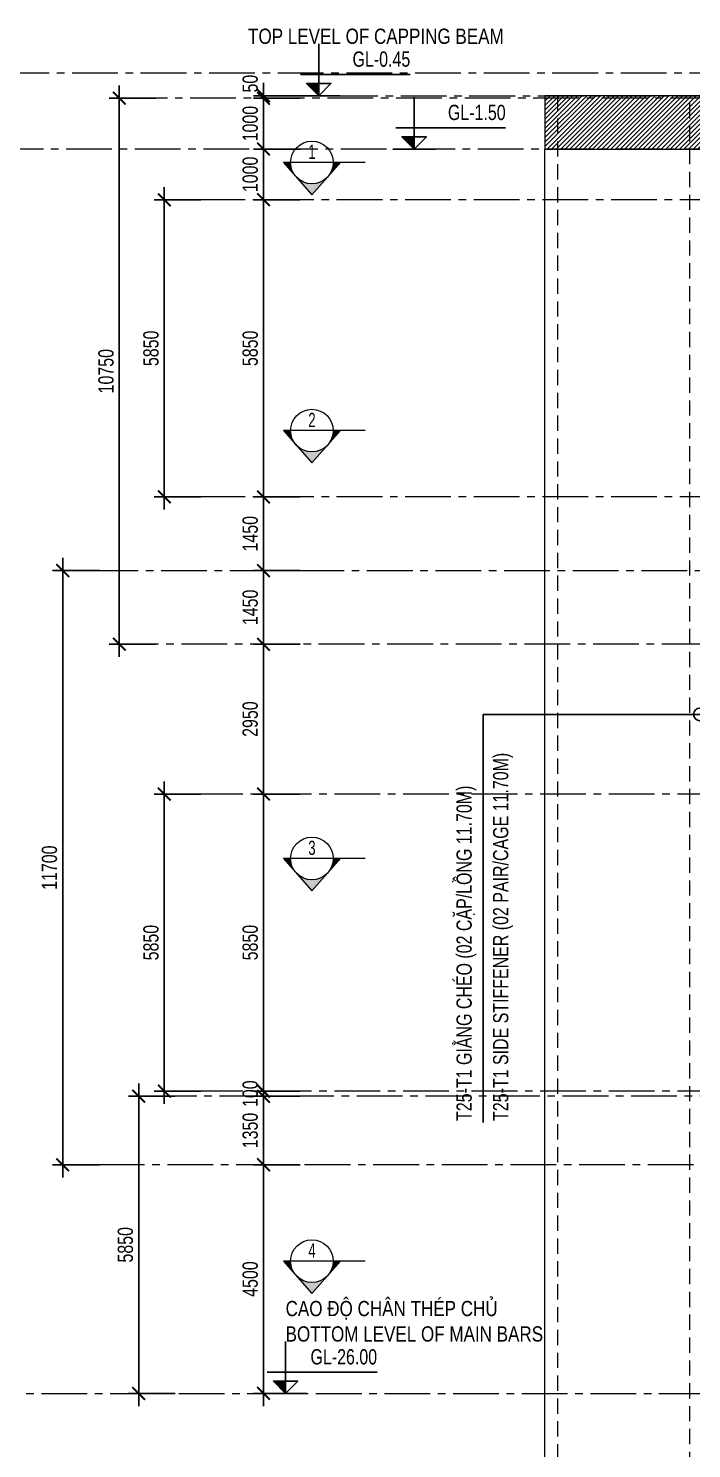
# Model space of a CAD drawing. Header units: millimetres. Extents: x 2746337 to 7547699, y -363432 to 15720.
# Drawn here: x 3620152 to 3633200, y -26997 to 964 of the extents above; entities that cross this region are included whole.
import ezdxf
from ezdxf.enums import TextEntityAlignment as Align

# ---------------------------------------------------------------- set-up
doc = ezdxf.new("R2010")
doc.units = ezdxf.units.MM
doc.header["$LTSCALE"] = 1200
doc.header["$PDMODE"] = 3
doc.linetypes.add('CENTER2', pattern=[1.125, 0.75, -0.125, 0.125, -0.125])
doc.linetypes.add('HIDDEN', pattern=[0.375, 0.25, -0.125])
for name, color, linetype, lineweight in [('1', 9, 'Continuous', 13), ('BOUND', 3, 'Continuous', 20), ('ENOTE', 2, 'Continuous', 15), ('Grid line', 160, 'CENTER2', 5), ('HIDE', 8, 'HIDDEN', 13), ('K-THUOC', 1, 'Continuous', 18), ('LEADER', 8, 'Continuous', 9), ('TEXTVN', 2, 'Continuous', 20)]:
    doc.layers.add(name, color=color, linetype=linetype, lineweight=lineweight)
for name, color, linetype in [('CDC.02.DIM', 1, 'Continuous'), ('CDC.06.TEXT', 2, 'Continuous'), ('CDC.10.HATCH', 251, 'Continuous')]:
    doc.layers.add(name, color=color, linetype=linetype)
doc.styles.add('DB_Arial', font='arial.ttf', dxfattribs={"width": 0.8})
doc.styles.add('SMTEXT', font='arial.ttf', dxfattribs={"width": 0.75})
doc.styles.add('TEXTVN', font='VHELVCN.TTF', dxfattribs={"width": 0.8})
doc.dimstyles.new('BSV1-100', dxfattribs={"dimtxt": 300, "dimasz": 250, "dimexe": 200, "dimexo": 0, "dimgap": 108, "dimtad": 1, "dimdec": 0, "dimdsep": 46, "dimtxsty": 'SMTEXT', "dimblk": 'ARCHTICK', "dimcen": 100, "dimdle": 250, "dimclrd": 256, "dimclre": 256, "dimclrt": 1, "dimadec": 0, "dimazin": 0, "dimtfac": 1, "dimtdec": 0, "dimtix": 1, "dimtmove": 2, "dimatfit": 3, "dimfxl": 720, "dimfxlon": 1, "dimtolj": 1, "dimtzin": 0, "dimarcsym": 0})
doc.dimstyles.new('BSV25', dxfattribs={"dimtxt": 300, "dimasz": 250, "dimexe": 200, "dimexo": 0, "dimgap": 108, "dimtad": 1, "dimdec": 0, "dimlfac": 0.25, "dimdsep": 46, "dimtxsty": 'SMTEXT', "dimblk": 'ARCHTICK', "dimcen": 100, "dimdle": 250, "dimclrd": 256, "dimclre": 256, "dimclrt": 2, "dimadec": 0, "dimazin": 0, "dimtfac": 1, "dimtdec": 0, "dimtix": 1, "dimtmove": 2, "dimatfit": 3, "dimfxl": 800, "dimfxlon": 1, "dimtolj": 1, "dimtzin": 0, "dimarcsym": 0})

# ---------------------------------------------------------------- blocks, each defined once
blk = doc.blocks.new('_ArchTick')
at = {"color": 0, "linetype": 'ByBlock', "const_width": 0.15}
blk.add_lwpolyline([(-0.5, -0.5), (0.5, 0.5)], dxfattribs=at)
blk = doc.blocks.new('SIGSEC')
at = {"layer": '1', "lineweight": 9}
h = blk.add_hatch(color=256, dxfattribs=at)
h.dxf.hatch_style = 1
h.paths.add_polyline_path([(-420, 0), (-560, 0), (-315, -278, -0.182676)])
h = blk.add_hatch(color=256, dxfattribs=at)
h.dxf.hatch_style = 1
h.paths.add_polyline_path([(560, 0), (420, 0, -0.182676), (315, -278)])
h = blk.add_hatch(color=256, dxfattribs=at)
h.dxf.hatch_style = 1
h.paths.add_polyline_path([(315, -278, -0.451416), (-315, -278), (0, -635)])
at = {"layer": '1', "lineweight": 9, "elevation": 0}
blk.add_lwpolyline([(1050, 0), (-560, 0), (0, -635), (560, 0)], dxfattribs=at)
at = {"layer": '1', "lineweight": 9}
blk.add_circle((0, 0), 420, dxfattribs=at)
at = {"layer": 'BOUND', "lineweight": 9, "style": 'TEXTVN', "width": 0.8}
blk.add_attdef('SEC', text='', height=280, dxfattribs=at).set_placement((0, 210, 0), align=Align.MIDDLE_CENTER)
blk = doc.blocks.new('*D2488')
at = {"layer": 'Defpoints', "color": 0, "transparency": 16777216}
for p in [(3589653, 90), (3589091, -4760), (3624204, -4760)]:
    blk.add_point(p, dxfattribs=at)
at = {"layer": 'K-THUOC', "lineweight": -2, "transparency": 16777216}
for p, q in [((3589091, 340), (3589091, -5010)), ((3589653, 90), (3588891, 90)), ((3589811, -4760), (3588891, -4760))]:
    blk.add_line(p, q, dxfattribs=at)
at = {"layer": 'K-THUOC', "lineweight": -2, "transparency": 16777216, "xscale": 250, "yscale": 250, "zscale": 250}
for p, rotation in [((3589091, 90), 90), ((3589091, -4760), 270)]:
    blk.add_blockref('_ArchTick', p, dxfattribs=dict(at, rotation=rotation))
at = {"layer": 'K-THUOC', "color": 1, "transparency": 16777216, "insert": (3588830, -2335), "char_height": 300, "attachment_point": 5, "rotation": 90, "style": 'SMTEXT'}
blk.add_mtext('\\A1;4850', dxfattribs=at)
blk = doc.blocks.new('*D2489')
at = {"layer": 'Defpoints', "color": 0, "transparency": 16777216}
for p in [(3624204, -4760), (3589091, -9260), (3624204, -9260)]:
    blk.add_point(p, dxfattribs=at)
at = {"layer": 'K-THUOC', "lineweight": -2, "transparency": 16777216}
for p, q in [((3589091, -4510), (3589091, -9510)), ((3589811, -4760), (3588891, -4760)), ((3589811, -9260), (3588891, -9260))]:
    blk.add_line(p, q, dxfattribs=at)
at = {"layer": 'K-THUOC', "lineweight": -2, "transparency": 16777216, "xscale": 250, "yscale": 250, "zscale": 250}
for p, rotation in [((3589091, -4760), 90), ((3589091, -9260), 270)]:
    blk.add_blockref('_ArchTick', p, dxfattribs=dict(at, rotation=rotation))
at = {"layer": 'K-THUOC', "color": 1, "transparency": 16777216, "insert": (3588830, -7010), "char_height": 300, "attachment_point": 5, "rotation": 90, "style": 'SMTEXT'}
blk.add_mtext('\\A1;4500', dxfattribs=at)
blk = doc.blocks.new('*D2490')
at = {"layer": 'Defpoints', "color": 0, "transparency": 16777216}
for p in [(3624204, -9260), (3589091, -13060), (3624204, -13060)]:
    blk.add_point(p, dxfattribs=at)
at = {"layer": 'K-THUOC', "lineweight": -2, "transparency": 16777216}
for p, q in [((3589091, -9010), (3589091, -13310)), ((3589811, -9260), (3588891, -9260)), ((3589811, -13060), (3588891, -13060))]:
    blk.add_line(p, q, dxfattribs=at)
at = {"layer": 'K-THUOC', "lineweight": -2, "transparency": 16777216, "xscale": 250, "yscale": 250, "zscale": 250}
for p, rotation in [((3589091, -9260), 90), ((3589091, -13060), 270)]:
    blk.add_blockref('_ArchTick', p, dxfattribs=dict(at, rotation=rotation))
at = {"layer": 'K-THUOC', "color": 1, "transparency": 16777216, "insert": (3588830, -11160), "char_height": 300, "attachment_point": 5, "rotation": 90, "style": 'SMTEXT'}
blk.add_mtext('\\A1;3800', dxfattribs=at)
blk = doc.blocks.new('*D2507')
at = {"layer": 'Defpoints', "color": 0, "transparency": 16777216}
for p in [(3624777, -410), (3630083, -410), (3630083, -1410)]:
    blk.add_point(p, dxfattribs=at)
at = {"layer": 'K-THUOC', "lineweight": -2, "transparency": 16777216}
for p, q in [((3624777, -1660), (3624777, -160)), ((3625497, -410), (3624577, -410)), ((3625497, -1410), (3624577, -1410))]:
    blk.add_line(p, q, dxfattribs=at)
at = {"layer": 'K-THUOC', "lineweight": -2, "transparency": 16777216, "xscale": 250, "yscale": 250, "zscale": 250}
for p, rotation in [((3624777, -410), 90), ((3624777, -1410), 270)]:
    blk.add_blockref('_ArchTick', p, dxfattribs=dict(at, rotation=rotation))
at = {"layer": 'K-THUOC', "color": 1, "transparency": 16777216, "insert": (3624516, -910), "char_height": 300, "attachment_point": 5, "rotation": 90, "style": 'SMTEXT'}
blk.add_mtext('\\A1;1000', dxfattribs=at)
blk = doc.blocks.new('*D2508')
at = {"layer": 'Defpoints', "color": 0, "transparency": 16777216}
for p in [(3630083, -2410), (3624777, -8260), (3630083, -8260)]:
    blk.add_point(p, dxfattribs=at)
at = {"layer": 'K-THUOC', "lineweight": -2, "transparency": 16777216}
for p, q in [((3624777, -2160), (3624777, -8510)), ((3625497, -2410), (3624577, -2410)), ((3625497, -8260), (3624577, -8260))]:
    blk.add_line(p, q, dxfattribs=at)
at = {"layer": 'K-THUOC', "lineweight": -2, "transparency": 16777216, "xscale": 250, "yscale": 250, "zscale": 250}
for p, rotation in [((3624777, -2410), 90), ((3624777, -8260), 270)]:
    blk.add_blockref('_ArchTick', p, dxfattribs=dict(at, rotation=rotation))
at = {"layer": 'K-THUOC', "color": 1, "transparency": 16777216, "insert": (3624516, -5335), "char_height": 300, "attachment_point": 5, "rotation": 90, "style": 'SMTEXT'}
blk.add_mtext('\\A1;5850', dxfattribs=at)
blk = doc.blocks.new('*D2509')
at = {"layer": 'Defpoints', "color": 0, "transparency": 16777216}
for p in [(3630083, -8260), (3624777, -9710), (3630083, -9710)]:
    blk.add_point(p, dxfattribs=at)
at = {"layer": 'K-THUOC', "lineweight": -2, "transparency": 16777216}
for p, q in [((3624777, -8010), (3624777, -9960)), ((3625497, -8260), (3624577, -8260)), ((3625497, -9710), (3624577, -9710))]:
    blk.add_line(p, q, dxfattribs=at)
at = {"layer": 'K-THUOC', "lineweight": -2, "transparency": 16777216, "xscale": 250, "yscale": 250, "zscale": 250}
for p, rotation in [((3624777, -8260), 90), ((3624777, -9710), 270)]:
    blk.add_blockref('_ArchTick', p, dxfattribs=dict(at, rotation=rotation))
at = {"layer": 'K-THUOC', "color": 1, "transparency": 16777216, "insert": (3624516, -8985), "char_height": 300, "attachment_point": 5, "rotation": 90, "style": 'SMTEXT'}
blk.add_mtext('\\A1;1450', dxfattribs=at)
blk = doc.blocks.new('*D2510')
at = {"layer": 'Defpoints', "color": 0, "transparency": 16777216}
for p in [(3630083, -11160), (3624777, -14110), (3630083, -14110)]:
    blk.add_point(p, dxfattribs=at)
at = {"layer": 'K-THUOC', "lineweight": -2, "transparency": 16777216}
for p, q in [((3625497, -11160), (3624577, -11160)), ((3624777, -10910), (3624777, -14360)), ((3625497, -14110), (3624577, -14110))]:
    blk.add_line(p, q, dxfattribs=at)
at = {"layer": 'K-THUOC', "lineweight": -2, "transparency": 16777216, "xscale": 250, "yscale": 250, "zscale": 250}
for p, rotation in [((3624777, -11160), 90), ((3624777, -14110), 270)]:
    blk.add_blockref('_ArchTick', p, dxfattribs=dict(at, rotation=rotation))
at = {"layer": 'K-THUOC', "color": 1, "transparency": 16777216, "insert": (3624516, -12635), "char_height": 300, "attachment_point": 5, "rotation": 90, "style": 'SMTEXT'}
blk.add_mtext('\\A1;2950', dxfattribs=at)
blk = doc.blocks.new('*D2511')
at = {"layer": 'Defpoints', "color": 0, "transparency": 16777216}
for p in [(3630083, -20060), (3624777, -21410), (3630083, -21410)]:
    blk.add_point(p, dxfattribs=at)
at = {"layer": 'K-THUOC', "lineweight": -2, "transparency": 16777216}
for p, q in [((3624777, -19810), (3624777, -21660)), ((3625497, -20060), (3624577, -20060)), ((3625497, -21410), (3624577, -21410))]:
    blk.add_line(p, q, dxfattribs=at)
at = {"layer": 'K-THUOC', "lineweight": -2, "transparency": 16777216, "xscale": 250, "yscale": 250, "zscale": 250}
for p, rotation in [((3624777, -20060), 90), ((3624777, -21410), 270)]:
    blk.add_blockref('_ArchTick', p, dxfattribs=dict(at, rotation=rotation))
at = {"layer": 'K-THUOC', "color": 1, "transparency": 16777216, "insert": (3624516, -20735), "char_height": 300, "attachment_point": 5, "rotation": 90, "style": 'SMTEXT'}
blk.add_mtext('\\A1;1350', dxfattribs=at)
blk = doc.blocks.new('*D2512')
at = {"layer": 'Defpoints', "color": 0, "transparency": 16777216}
for p in [(3630083, -21410), (3624777, -25910), (3630083, -25910)]:
    blk.add_point(p, dxfattribs=at)
at = {"layer": 'K-THUOC', "lineweight": -2, "transparency": 16777216}
for p, q in [((3624777, -21160), (3624777, -26160)), ((3625497, -21410), (3624577, -21410)), ((3625497, -25910), (3624577, -25910))]:
    blk.add_line(p, q, dxfattribs=at)
at = {"layer": 'K-THUOC', "lineweight": -2, "transparency": 16777216, "xscale": 250, "yscale": 250, "zscale": 250}
for p, rotation in [((3624777, -21410), 90), ((3624777, -25910), 270)]:
    blk.add_blockref('_ArchTick', p, dxfattribs=dict(at, rotation=rotation))
at = {"layer": 'K-THUOC', "color": 1, "transparency": 16777216, "insert": (3624516, -23660), "char_height": 300, "attachment_point": 5, "rotation": 90, "style": 'SMTEXT'}
blk.add_mtext('\\A1;4500', dxfattribs=at)
blk = doc.blocks.new('*D2513')
at = {"layer": 'Defpoints', "color": 0, "transparency": 16777216}
for p in [(3622321, -20060), (3630814, -20060), (3630814, -25910)]:
    blk.add_point(p, dxfattribs=at)
at = {"layer": 'K-THUOC', "lineweight": -2, "transparency": 16777216}
for p, q in [((3622321, -26160), (3622321, -19810)), ((3623041, -20060), (3622121, -20060)), ((3623041, -25910), (3622121, -25910))]:
    blk.add_line(p, q, dxfattribs=at)
at = {"layer": 'K-THUOC', "lineweight": -2, "transparency": 16777216, "xscale": 250, "yscale": 250, "zscale": 250}
for p, rotation in [((3622321, -20060), 90), ((3622321, -25910), 270)]:
    blk.add_blockref('_ArchTick', p, dxfattribs=dict(at, rotation=rotation))
at = {"layer": 'K-THUOC', "color": 1, "transparency": 16777216, "insert": (3622060, -22985), "char_height": 300, "attachment_point": 5, "rotation": 90, "style": 'SMTEXT'}
blk.add_mtext('\\A1;5850', dxfattribs=at)
blk = doc.blocks.new('*D2514')
at = {"layer": 'Defpoints', "color": 0, "transparency": 16777216}
for p in [(3620827, -9710), (3629498, -9710), (3629498, -21410)]:
    blk.add_point(p, dxfattribs=at)
at = {"layer": 'K-THUOC', "lineweight": -2, "transparency": 16777216}
for p, q in [((3620827, -21660), (3620827, -9460)), ((3621547, -9710), (3620627, -9710)), ((3621547, -21410), (3620627, -21410))]:
    blk.add_line(p, q, dxfattribs=at)
at = {"layer": 'K-THUOC', "lineweight": -2, "transparency": 16777216, "xscale": 250, "yscale": 250, "zscale": 250}
for p, rotation in [((3620827, -9710), 90), ((3620827, -21410), 270)]:
    blk.add_blockref('_ArchTick', p, dxfattribs=dict(at, rotation=rotation))
at = {"layer": 'K-THUOC', "color": 1, "transparency": 16777216, "insert": (3620566, -15560), "char_height": 300, "attachment_point": 5, "rotation": 90, "style": 'SMTEXT'}
blk.add_mtext('\\A1;11700', dxfattribs=at)
blk = doc.blocks.new('*D2515')
at = {"layer": 'Defpoints', "color": 0, "transparency": 16777216}
for p in [(3621940, -410), (3630433, -410), (3630433, -11160)]:
    blk.add_point(p, dxfattribs=at)
at = {"layer": 'K-THUOC', "lineweight": -2, "transparency": 16777216}
for p, q in [((3621940, -11410), (3621940, -160)), ((3622660, -410), (3621740, -410)), ((3622660, -11160), (3621740, -11160))]:
    blk.add_line(p, q, dxfattribs=at)
at = {"layer": 'K-THUOC', "lineweight": -2, "transparency": 16777216, "xscale": 250, "yscale": 250, "zscale": 250}
for p, rotation in [((3621940, -410), 90), ((3621940, -11160), 270)]:
    blk.add_blockref('_ArchTick', p, dxfattribs=dict(at, rotation=rotation))
at = {"layer": 'K-THUOC', "color": 1, "transparency": 16777216, "insert": (3621679, -5785), "char_height": 300, "attachment_point": 5, "rotation": 90, "style": 'SMTEXT'}
blk.add_mtext('\\A1;10750', dxfattribs=at)
blk = doc.blocks.new('*D2516')
at = {"layer": 'Defpoints', "color": 0, "transparency": 16777216}
for p in [(3630683, -2410), (3622825, -8260), (3630683, -8260)]:
    blk.add_point(p, dxfattribs=at)
at = {"layer": 'K-THUOC', "lineweight": -2, "transparency": 16777216}
for p, q in [((3622825, -2160), (3622825, -8510)), ((3623545, -2410), (3622625, -2410)), ((3623545, -8260), (3622625, -8260))]:
    blk.add_line(p, q, dxfattribs=at)
at = {"layer": 'K-THUOC', "lineweight": -2, "transparency": 16777216, "xscale": 250, "yscale": 250, "zscale": 250}
for p, rotation in [((3622825, -2410), 90), ((3622825, -8260), 270)]:
    blk.add_blockref('_ArchTick', p, dxfattribs=dict(at, rotation=rotation))
at = {"layer": 'K-THUOC', "color": 1, "transparency": 16777216, "insert": (3622564, -5335), "char_height": 300, "attachment_point": 5, "rotation": 90, "style": 'SMTEXT'}
blk.add_mtext('\\A1;5850', dxfattribs=at)
blk = doc.blocks.new('*D2517')
at = {"layer": 'Defpoints', "color": 0, "transparency": 16777216}
for p in [(3630883, -14110), (3622825, -19960), (3630683, -19960)]:
    blk.add_point(p, dxfattribs=at)
at = {"layer": 'K-THUOC', "lineweight": -2, "transparency": 16777216}
for p, q in [((3622825, -13860), (3622825, -20210)), ((3623545, -14110), (3622625, -14110)), ((3623545, -19960), (3622625, -19960))]:
    blk.add_line(p, q, dxfattribs=at)
at = {"layer": 'K-THUOC', "lineweight": -2, "transparency": 16777216, "xscale": 250, "yscale": 250, "zscale": 250}
for p, rotation in [((3622825, -14110), 90), ((3622825, -19960), 270)]:
    blk.add_blockref('_ArchTick', p, dxfattribs=dict(at, rotation=rotation))
at = {"layer": 'K-THUOC', "color": 1, "transparency": 16777216, "insert": (3622564, -17035), "char_height": 300, "attachment_point": 5, "rotation": 90, "style": 'SMTEXT'}
blk.add_mtext('\\A1;5850', dxfattribs=at)
blk = doc.blocks.new('*D2518')
at = {"layer": 'Defpoints', "color": 0, "transparency": 16777216}
for p in [(3630083, -9710), (3624777, -11160), (3630083, -11160)]:
    blk.add_point(p, dxfattribs=at)
at = {"layer": 'K-THUOC', "lineweight": -2, "transparency": 16777216}
for p, q in [((3624777, -9460), (3624777, -11410)), ((3625497, -9710), (3624577, -9710)), ((3625497, -11160), (3624577, -11160))]:
    blk.add_line(p, q, dxfattribs=at)
at = {"layer": 'K-THUOC', "lineweight": -2, "transparency": 16777216, "xscale": 250, "yscale": 250, "zscale": 250}
for p, rotation in [((3624777, -9710), 90), ((3624777, -11160), 270)]:
    blk.add_blockref('_ArchTick', p, dxfattribs=dict(at, rotation=rotation))
at = {"layer": 'K-THUOC', "color": 1, "transparency": 16777216, "insert": (3624516, -10435), "char_height": 300, "attachment_point": 5, "rotation": 90, "style": 'SMTEXT'}
blk.add_mtext('\\A1;1450', dxfattribs=at)
blk = doc.blocks.new('*D2519')
at = {"layer": 'Defpoints', "color": 0, "transparency": 16777216}
for p in [(3630083, -14110), (3624777, -19960), (3630083, -19960)]:
    blk.add_point(p, dxfattribs=at)
at = {"layer": 'K-THUOC', "lineweight": -2, "transparency": 16777216}
for p, q in [((3624777, -13860), (3624777, -20210)), ((3625497, -14110), (3624577, -14110)), ((3625497, -19960), (3624577, -19960))]:
    blk.add_line(p, q, dxfattribs=at)
at = {"layer": 'K-THUOC', "lineweight": -2, "transparency": 16777216, "xscale": 250, "yscale": 250, "zscale": 250}
for p, rotation in [((3624777, -14110), 90), ((3624777, -19960), 270)]:
    blk.add_blockref('_ArchTick', p, dxfattribs=dict(at, rotation=rotation))
at = {"layer": 'K-THUOC', "color": 1, "transparency": 16777216, "insert": (3624516, -17035), "char_height": 300, "attachment_point": 5, "rotation": 90, "style": 'SMTEXT'}
blk.add_mtext('\\A1;5850', dxfattribs=at)
blk = doc.blocks.new('*D2521')
at = {"layer": 'Defpoints', "color": 0, "transparency": 16777216}
for p in [(3630083, -1410), (3624777, -2410), (3630083, -2410)]:
    blk.add_point(p, dxfattribs=at)
at = {"layer": 'K-THUOC', "lineweight": -2, "transparency": 16777216}
for p, q in [((3624777, -1160), (3624777, -2660)), ((3625497, -1410), (3624577, -1410)), ((3625497, -2410), (3624577, -2410))]:
    blk.add_line(p, q, dxfattribs=at)
at = {"layer": 'K-THUOC', "lineweight": -2, "transparency": 16777216, "xscale": 250, "yscale": 250, "zscale": 250}
for p, rotation in [((3624777, -1410), 90), ((3624777, -2410), 270)]:
    blk.add_blockref('_ArchTick', p, dxfattribs=dict(at, rotation=rotation))
at = {"layer": 'K-THUOC', "color": 1, "transparency": 16777216, "insert": (3624516, -1910), "char_height": 300, "attachment_point": 5, "rotation": 90, "style": 'SMTEXT'}
blk.add_mtext('\\A1;1000', dxfattribs=at)
blk = doc.blocks.new('*D2528')
at = {"layer": 'Defpoints', "color": 0, "transparency": 16777216}
for p in [(3624777, -19960), (3630083, -19960), (3630083, -20060)]:
    blk.add_point(p, dxfattribs=at)
at = {"layer": 'K-THUOC', "lineweight": -2, "transparency": 16777216}
for p, q in [((3624777, -19960), (3624777, -19710)), ((3625497, -19960), (3624577, -19960)), ((3625497, -20060), (3624577, -20060)), ((3624777, -20060), (3624777, -19960)), ((3624777, -20060), (3624777, -20310))]:
    blk.add_line(p, q, dxfattribs=at)
at = {"layer": 'K-THUOC', "lineweight": -2, "transparency": 16777216, "xscale": 250, "yscale": 250, "zscale": 250}
for p, rotation in [((3624777, -19960), 270), ((3624777, -20060), 90)]:
    blk.add_blockref('_ArchTick', p, dxfattribs=dict(at, rotation=rotation))
at = {"layer": 'K-THUOC', "color": 1, "transparency": 16777216, "insert": (3624516, -20010), "char_height": 300, "attachment_point": 5, "rotation": 90, "style": 'SMTEXT'}
blk.add_mtext('\\A1;100', dxfattribs=at)
blk = doc.blocks.new('*D2530')
at = {"layer": 'Defpoints', "color": 0, "transparency": 16777216}
for p in [(3624777, -360), (3630083, -360), (3630083, -410)]:
    blk.add_point(p, dxfattribs=at)
at = {"layer": 'K-THUOC', "lineweight": -2, "transparency": 16777216}
for p, q in [((3624777, -360), (3624777, -110)), ((3625497, -360), (3624577, -360)), ((3625497, -410), (3624577, -410)), ((3624777, -410), (3624777, -360)), ((3624777, -410), (3624777, -660))]:
    blk.add_line(p, q, dxfattribs=at)
at = {"layer": 'K-THUOC', "lineweight": -2, "transparency": 16777216, "xscale": 250, "yscale": 250, "zscale": 250}
for p, rotation in [((3624777, -360), 270), ((3624777, -410), 90)]:
    blk.add_blockref('_ArchTick', p, dxfattribs=dict(at, rotation=rotation))
at = {"layer": 'K-THUOC', "color": 1, "transparency": 16777216, "insert": (3624516, -123), "char_height": 300, "attachment_point": 5, "rotation": 90, "style": 'SMTEXT'}
blk.add_mtext('\\A1;50', dxfattribs=at)
blk = doc.blocks.new('tag_cd')
at = {"layer": 'CDC.10.HATCH'}
blk.add_hatch(color=256, dxfattribs=at).paths.add_polyline_path([(180, 240), (420, 0), (420, 240)])
at = {"layer": 'CDC.02.DIM'}
for points in [[(420, 240), (420, 0), (660, 240), (180, 240), (420, 0), (420, 1020)], [(60, 420), (2220, 420)], [(0, 0), (840, 0)]]:
    blk.add_lwpolyline(points, dxfattribs=at)
at = {"layer": 'CDC.06.TEXT', "ltscale": 0.5, "style": 'SMTEXT', "width": 0.75}
blk.add_attdef('CD', text='', height=300, dxfattribs=at).set_placement((2220, 570), align=Align.RIGHT)

msp = doc.modelspace()

# ---------------------------------------------------------------- hatches: boundary and pattern name
at = {"layer": 'CDC.10.HATCH'}
h = msp.add_hatch(dxfattribs=at)
h.set_pattern_fill('ANSI31', color=256, scale=20)
h.set_pattern_definition([(45, (860598.025, 76471.77), (-44.9012806, 44.9012806), [])])
h.paths.add_polyline_path([(3630312.4, -1410), (3636012.4, -1410), (3636012.4, -360), (3630312.4, -360)])

# ---------------------------------------------------------------- linework, layer by layer
at = {"layer": 'BOUND'}
for points in [[(3630312.4, -1410), (3636012.4, -1410), (3636012.4, -360), (3630312.4, -360)], [(3636012.4, -44910), (3630312.4, -44910), (3630312.4, -1410), (3636012.4, -1410)]]:
    msp.add_lwpolyline(points, close=True, dxfattribs=at)
at = {"layer": 'Grid line', "color": 2}
msp.add_line((3585909.6, 90), (3656626, 90), dxfattribs=at)
at = {"layer": 'Grid line'}
for p, q in [((3646095.7, -1410), (3593352.7, -1410)), ((3633866.2, -2409.7), (3622625.1, -2409.7)), ((3633866.2, -8260), (3622625.1, -8259.7)), ((3621412.2, -9710.3), (3644969.1, -9710.3)), ((3633512.4, -11160.3), (3621739.8, -11160.3)), ((3633822.4, -14110), (3622625.1, -14110)), ((3646412.4, -20060), (3622121.2, -20060)), ((3633822.4, -19960), (3622625.1, -19960)), ((3645386.7, -21410), (3621412.2, -21410)), ((3590708.8, -25910), (3657025.9, -25910))]:
    msp.add_line(p, q, dxfattribs=at)
for points in [[(3645835.7, -410), (3622427.6, -410)], [(3624776.9, -360), (3646095.7, -360)]]:
    msp.add_lwpolyline(points, dxfattribs=at)
at = {"layer": 'HIDE'}
for p, q in [((3630562.4, -360), (3630562.4, -44910)), ((3633162.4, -44910), (3633162.4, -360))]:
    msp.add_line(p, q, dxfattribs=at)

# ---------------------------------------------------------------- block references
at = {"layer": '1', "lineweight": 20}
for p, values in [((3625730.3, -1675.4), {'SEC': '1'}), ((3625730.3, -6955.4), {'SEC': '2'}), ((3625730.3, -15379), {'SEC': '3'}), ((3625730.3, -23307.2, 0), {'SEC': '4'})]:
    msp.add_blockref('SIGSEC', p, dxfattribs=at).add_auto_attribs(values)
at = {"layer": 'ENOTE'}
for p, values in [((3625444.1, -360), {'CD': 'GL-0.45'}), ((3627321.4, -1410), {'CD': 'GL-1.50'}), ((3624791.9, -25910), {'CD': 'GL-26.00'})]:
    msp.add_blockref('tag_cd', p, dxfattribs=at).add_auto_attribs(values)

# ---------------------------------------------------------------- texts
at = {"layer": 'TEXTVN', "style": 'DB_Arial', "width": 0.8}
for s, p in [('TOP LEVEL OF CAPPING BEAM', (3624473.6, 660)), ('CAO ĐỘ CHÂN THÉP CHỦ', (3625211.9, -24390)), ('BOTTOM LEVEL OF MAIN BARS', (3625211.9, -24890))]:
    msp.add_text(s, height=300, dxfattribs=at).set_placement(p)
at = {"layer": 'TEXTVN', "lineweight": 20, "style": 'SMTEXT', "width": 0.75}
for s, p in [('T25-T1 SIDE STIFFENER (02 PAIR/CAGE 11.70M)', (3629593.6, -20545.9)), ('T25-T1 GIẰNG CHÉO (02 CẶP/LỒNG 11.70M)', (3628873.6, -20545.9))]:
    msp.add_text(s, height=300, rotation=90, dxfattribs=at).set_placement(p)

# ---------------------------------------------------------------- dimensions: what is measured, and where the dimension line sits
at = {"layer": 'K-THUOC'}
for base, p1, p2, picture, middle in [((3589090.8, -4760), (3589653.2, 90), (3624204, -4760), '*D2488', (3588829.7, -2335)), ((3621939.8, -410), (3630432.7, -11160.3), (3630432.7, -410), '*D2515', (3621678.6, -5785.2)), ((3624776.9, -410), (3630082.7, -1410), (3630082.7, -410), '*D2507', (3624515.7, -910)), ((3624776.9, -2410), (3630082.7, -1410), (3630082.7, -2410), '*D2521', (3624515.7, -1910)), ((3622825.1, -8259.7), (3630682.7, -2409.7), (3630682.7, -8259.7), '*D2516', (3622563.9, -5334.7)), ((3624776.9, -8260), (3630082.7, -2410), (3630082.7, -8260), '*D2508', (3624515.7, -5335)), ((3589090.8, -9260), (3624204, -4760), (3624204, -9260), '*D2489', (3588829.7, -7010)), ((3624776.9, -9710.3), (3630082.7, -8260), (3630082.7, -9710.3), '*D2509', (3624515.7, -8985.2)), ((3589090.8, -13060), (3624204, -9260), (3624204, -13060), '*D2490', (3588829.6, -11160)), ((3620827.4, -9710), (3629497.9, -21410), (3629497.9, -9710), '*D2514', (3620566.2, -15560)), ((3624776.9, -11160.3), (3630082.7, -9710.3), (3630082.7, -11160.3), '*D2518', (3624515.7, -10435.3)), ((3624776.9, -14110), (3630082.7, -11160.3), (3630082.7, -14110), '*D2510', (3624515.7, -12635.2)), ((3622825.1, -19960), (3630882.7, -14110), (3630682.7, -19960), '*D2517', (3622563.9, -17035)), ((3624776.9, -19960), (3630082.7, -14110), (3630082.7, -19960), '*D2519', (3624515.7, -17035)), ((3622321.2, -20060), (3630814.2, -25910), (3630814.2, -20060), '*D2513', (3622060.1, -22985)), ((3624776.9, -21410), (3630082.7, -20060), (3630082.7, -21410), '*D2511', (3624515.6, -20735)), ((3624776.9, -19960), (3630082.7, -20060), (3630082.7, -19960), '*D2528', (3624515.7, -20010)), ((3624776.9, -25910), (3630082.7, -21410), (3630082.7, -25910), '*D2512', (3624515.7, -23660))]:
    dim = msp.add_linear_dim(base=base, p1=p1, p2=p2, angle=90, dimstyle='BSV1-100', dxfattribs=at)
    dim.commit()
    dim.dimension.update_dxf_attribs({"geometry": picture, "text_midpoint": middle})
dim = msp.add_linear_dim(base=(3624776.9, -360), p1=(3630082.7, -410), p2=(3630082.7, -360), angle=90, dimstyle='BSV1-100', dxfattribs=at)
dim.commit()
dim.dimension.update_dxf_attribs({"geometry": '*D2530', "text_midpoint": (3624515.7, -122.9), "dimtype": 160})

# ---------------------------------------------------------------- leaders
at = {"layer": 'LEADER'}
for points in [[(3635151.8, -12541.5), (3629100.6, -12541.5), (3629100.6, -18541.5)], [(3633363.6, -12541.5), (3629100.6, -12541.5), (3629100.6, -20579.5)]]:
    msp.add_leader(points, dimstyle='BSV25', override={"dimldrblk": 'Origin'}, dxfattribs=at)

doc.saveas('drawing.dxf')
